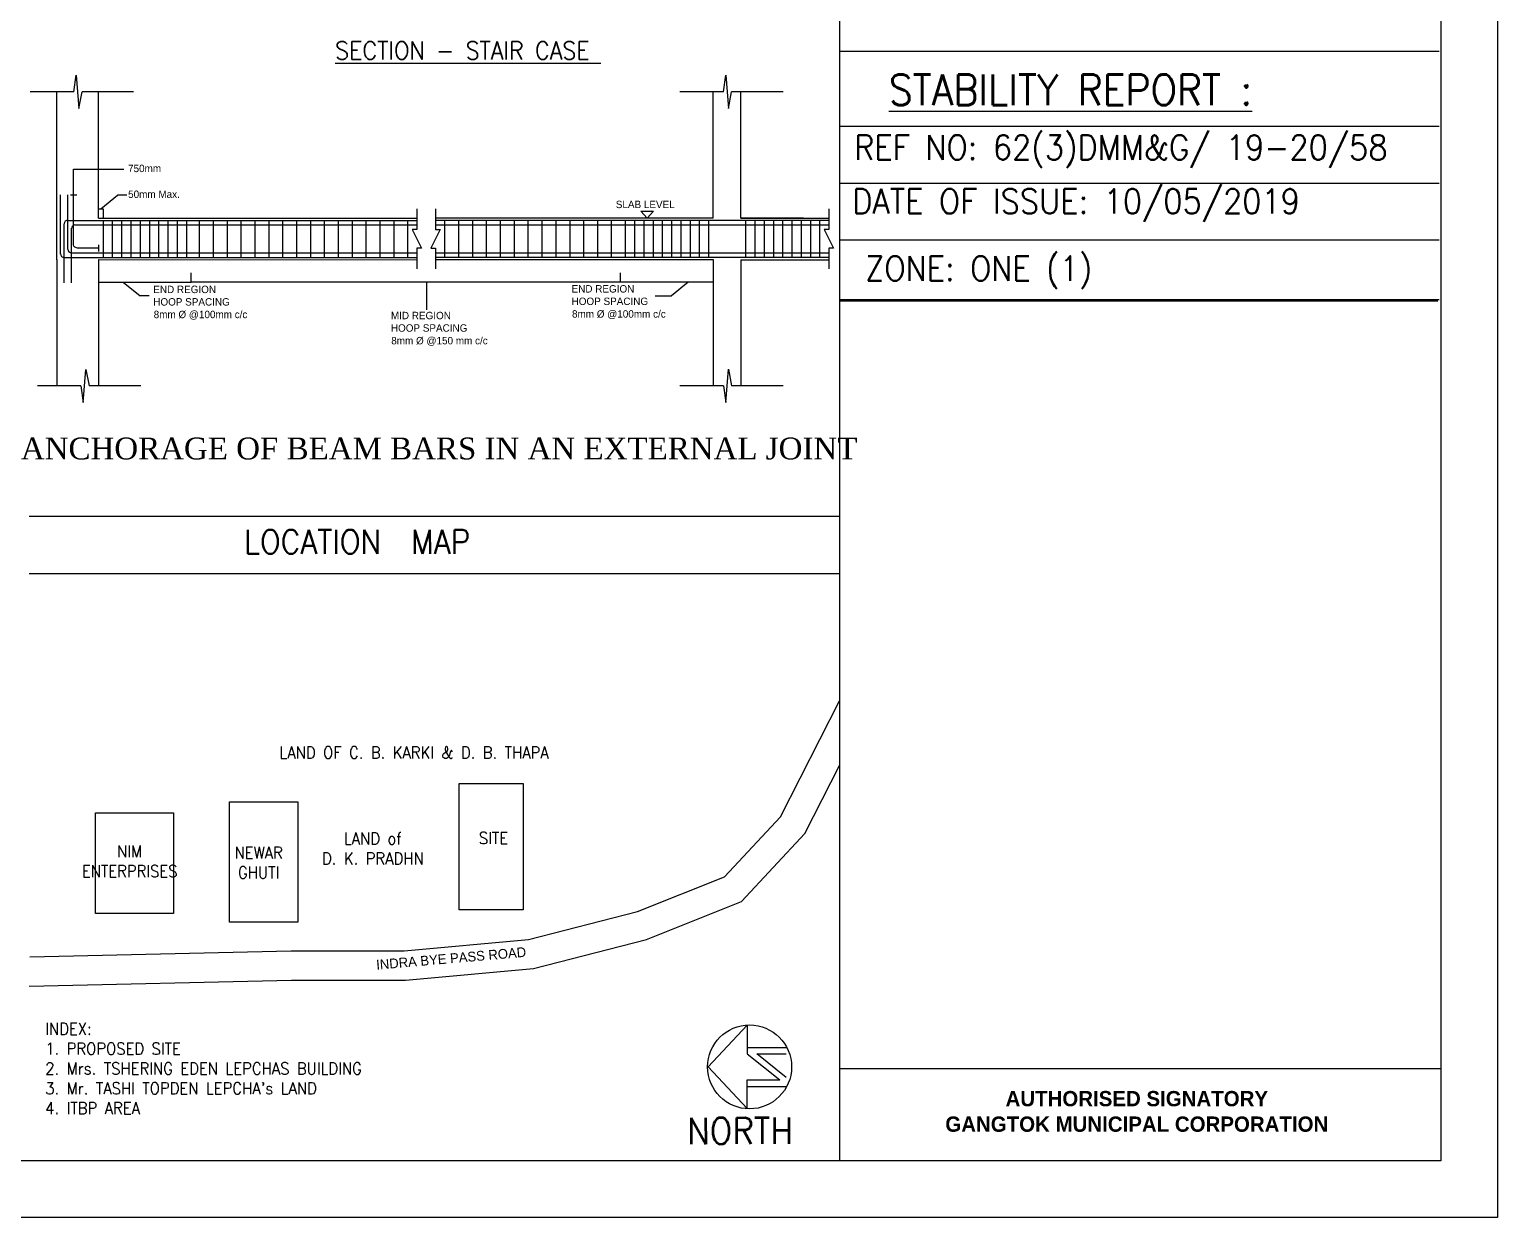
# Model space of a CAD drawing. Header units: metres. Extents: x 157 to 427, y 20 to 106.
# Drawn here: x 333.71 to 379.49, y 20.43 to 57.48 of the extents above; entities that cross this region are included whole.
import ezdxf

# ---------------------------------------------------------------- set-up
doc = ezdxf.new("R2010")
doc.units = ezdxf.units.M
doc.header["$MEASUREMENT"] = 0
doc.layers.add('LOCATION_PLAN', color=7, linetype='Continuous')
doc.layers.add('NORTH_DIRECTION', color=4, linetype='Continuous')
doc.styles.add('MONOTXT', font='txt')
doc.styles.get("Standard").update_dxf_attribs({"font": 'standard'})

msp = doc.modelspace()

# ---------------------------------------------------------------- linework, layer by layer
at = {"ltscale": 2, "extrusion": (-0.009655, 0, 0.999953)}
for p, q in [((358.968, 103.862, -2.98), (358.968, 22.193, -2.98)), ((358.988, 56.801, -2.98), (377.669, 56.801, -2.98)), ((358.988, 54.464, -2.98), (377.669, 54.464, -2.98)), ((358.988, 52.689, -2.98), (377.669, 52.689, -2.98)), ((358.988, 50.915, -2.98), (377.669, 50.915, -2.98)), ((358.976, 42.291, -2.98), (333.695, 42.291, -2.98)), ((333.695, 40.516, -2.98), (358.988, 40.516, -2.98))]:
    msp.add_line(p, q, dxfattribs=at)
for p, q in [((335.093, 55.538, -7.112), (335.162, 56.055, -7.112)), ((335.162, 56.055, -7.112), (335.25, 55.02, -7.112)), ((355.351, 55.536, -7.112), (355.42, 56.054, -7.112)), ((355.42, 56.054, -7.112), (355.508, 55.019, -7.112)), ((335.093, 55.538, -7.112), (333.735, 55.538, -7.112)), ((334.559, 50.301, -7.112), (334.559, 55.536, -7.112)), ((335.25, 55.02, -7.112), (335.348, 55.538, -7.112)), ((336.958, 55.538, -7.112), (335.348, 55.538, -7.112)), ((335.859, 51.599, -7.112), (335.859, 55.536, -7.112)), ((355.351, 55.536, -7.112), (353.993, 55.536, -7.112)), ((355.031, 51.599, -7.112), (355.031, 55.536, -7.112)), ((355.508, 55.019, -7.112), (355.606, 55.536, -7.112)), ((357.216, 55.536, -7.112), (355.606, 55.536, -7.112)), ((355.897, 51.6, -7.112), (355.897, 55.537, -7.112)), ((335.086, 52.325, -7.112), (335.086, 53.128, -7.112)), ((335.086, 53.128, -7.112), (336.648, 53.128, -7.112)), ((334.675, 50.477, -7.112), (334.675, 52.325, -7.112)), ((334.906, 50.625, -7.112), (334.906, 52.325, -7.112)), ((334.984, 52.325, -7.112), (335.188, 52.325, -7.112)), ((335.086, 51.671, -7.112), (335.086, 52.325, -7.112)), ((335.931, 51.887, -7.112), (336.453, 52.308, -7.112)), ((336.742, 52.308, -7.112), (336.453, 52.308, -7.112)), ((335.859, 51.887, -7.112), (336.003, 51.887, -7.112)), ((335.859, 51.599, -7.112), (335.859, 51.887, -7.112)), ((336.003, 51.887, -7.112), (336.003, 51.599, -7.112)), ((345.79, 51.889, -7.112), (345.79, 51.239, -7.112)), ((346.367, 51.889, -7.112), (346.367, 51.239, -7.112)), ((352.972, 51.6, -7.112), (352.772, 51.815, -7.112)), ((352.772, 51.815, -7.112), (353.172, 51.815, -7.112)), ((353.172, 51.815, -7.112), (352.972, 51.6, -7.112)), ((358.64, 51.889, -7.112), (358.64, 51.239, -7.112)), ((334.79, 49.574, -7.112), (334.79, 51.424, -7.112)), ((334.906, 51.528, -7.112), (345.79, 51.528, -7.112)), ((335.086, 50.767, -7.112), (335.086, 51.671, -7.112)), ((335.116, 51.384, -7.112), (345.79, 51.384, -7.112)), ((335.859, 51.6, -7.112), (345.79, 51.6, -7.112)), ((336.003, 51.528, -7.112), (336.003, 50.373, -7.112)), ((336.292, 51.528, -7.112), (336.292, 50.373, -7.112)), ((336.581, 51.528, -7.112), (336.581, 50.373, -7.112)), ((336.87, 51.528, -7.112), (336.87, 50.373, -7.112)), ((337.158, 51.528, -7.112), (337.158, 50.373, -7.112)), ((337.447, 51.528, -7.112), (337.447, 50.373, -7.112)), ((337.736, 51.528, -7.112), (337.736, 50.373, -7.112)), ((338.025, 51.528, -7.112), (338.025, 50.373, -7.112)), ((338.313, 51.528, -7.112), (338.313, 50.373, -7.112)), ((338.602, 51.528, -7.112), (338.602, 50.373, -7.112)), ((339.004, 51.528, -7.112), (339.004, 50.373, -7.112)), ((339.437, 51.528, -7.112), (339.437, 50.373, -7.112)), ((339.87, 51.528, -7.112), (339.87, 50.373, -7.112)), ((340.303, 51.528, -7.112), (340.303, 50.373, -7.112)), ((340.736, 51.528, -7.112), (340.736, 50.373, -7.112)), ((341.169, 51.528, -7.112), (341.169, 50.373, -7.112)), ((341.603, 51.528, -7.112), (341.603, 50.373, -7.112)), ((342.036, 51.528, -7.112), (342.036, 50.373, -7.112)), ((342.469, 51.528, -7.112), (342.469, 50.373, -7.112)), ((342.902, 51.528, -7.112), (342.902, 50.373, -7.112)), ((343.335, 51.528, -7.112), (343.335, 50.373, -7.112)), ((343.768, 51.528, -7.112), (343.768, 50.373, -7.112)), ((344.202, 51.528, -7.112), (344.202, 50.373, -7.112)), ((344.635, 51.528, -7.112), (344.635, 50.373, -7.112)), ((345.068, 51.528, -7.112), (345.068, 50.373, -7.112)), ((345.501, 51.528, -7.112), (345.501, 50.373, -7.112)), ((355.031, 51.6, -7.112), (346.367, 51.6, -7.112)), ((358.64, 51.528, -7.112), (346.367, 51.528, -7.112)), ((346.367, 51.384, -7.112), (358.64, 51.384, -7.112)), ((346.656, 51.528, -7.112), (346.656, 50.373, -7.112)), ((347.089, 51.528, -7.112), (347.089, 50.373, -7.112)), ((347.523, 51.528, -7.112), (347.523, 50.373, -7.112)), ((347.956, 51.528, -7.112), (347.956, 50.373, -7.112)), ((348.389, 51.528, -7.112), (348.389, 50.373, -7.112)), ((348.822, 51.528, -7.112), (348.822, 50.373, -7.112)), ((349.255, 51.528, -7.112), (349.255, 50.373, -7.112)), ((349.688, 51.528, -7.112), (349.688, 50.373, -7.112)), ((350.121, 51.528, -7.112), (350.121, 50.373, -7.112)), ((350.555, 51.528, -7.112), (350.555, 50.373, -7.112)), ((350.988, 51.528, -7.112), (350.988, 50.373, -7.112)), ((351.421, 51.528, -7.112), (351.421, 50.373, -7.112)), ((351.854, 51.528, -7.112), (351.854, 50.373, -7.112)), ((352.287, 51.528, -7.112), (352.287, 50.373, -7.112)), ((352.576, 51.528, -7.112), (352.576, 50.373, -7.112)), ((352.865, 51.528, -7.112), (352.865, 50.373, -7.112)), ((353.154, 51.528, -7.112), (353.154, 50.373, -7.112)), ((353.442, 51.528, -7.112), (353.442, 50.373, -7.112)), ((353.731, 51.528, -7.112), (353.731, 50.373, -7.112)), ((354.02, 51.528, -7.112), (354.02, 50.373, -7.112)), ((354.309, 51.528, -7.112), (354.309, 50.373, -7.112)), ((354.597, 51.528, -7.112), (354.597, 50.373, -7.112)), ((354.886, 51.528, -7.112), (354.886, 50.373, -7.112)), ((357.852, 51.6, -7.112), (355.897, 51.6, -7.112)), ((355.897, 51.6, -7.112), (358.64, 51.6, -7.112)), ((356.041, 51.528, -7.112), (356.041, 50.373, -7.112)), ((356.33, 51.528, -7.112), (356.33, 50.373, -7.112)), ((356.619, 51.528, -7.112), (356.619, 50.373, -7.112)), ((356.908, 51.528, -7.112), (356.908, 50.373, -7.112)), ((357.196, 51.528, -7.112), (357.196, 50.373, -7.112)), ((357.485, 51.528, -7.112), (357.485, 50.373, -7.112)), ((357.774, 51.528, -7.112), (357.774, 50.373, -7.112)), ((358.063, 51.528, -7.112), (358.063, 50.373, -7.112)), ((358.351, 51.528, -7.112), (358.351, 50.373, -7.112)), ((335.021, 49.574, -7.112), (335.021, 51.281, -7.112)), ((345.645, 51.239, -7.112), (345.934, 50.662, -7.112)), ((345.79, 51.239, -7.112), (345.645, 51.239, -7.112)), ((346.512, 51.239, -7.112), (346.223, 50.662, -7.112)), ((346.367, 51.239, -7.112), (346.512, 51.239, -7.112)), ((358.496, 51.239, -7.112), (358.785, 50.662, -7.112)), ((358.64, 51.239, -7.112), (358.496, 51.239, -7.112)), ((334.79, 50.373, -7.112), (345.79, 50.373, -7.112)), ((335.021, 50.517, -7.112), (345.79, 50.517, -7.112)), ((335.094, 50.727, -7.112), (335.086, 50.767, -7.112)), ((335.12, 50.688, -7.112), (335.094, 50.727, -7.112)), ((335.202, 50.66, -7.112), (335.12, 50.688, -7.112)), ((335.859, 50.66, -7.112), (335.202, 50.66, -7.112)), ((335.859, 50.762, -7.112), (335.859, 50.558, -7.112)), ((345.79, 50.662, -7.112), (345.79, 50.012, -7.112)), ((345.934, 50.662, -7.112), (345.79, 50.662, -7.112)), ((346.223, 50.662, -7.112), (346.367, 50.662, -7.112)), ((346.367, 50.662, -7.112), (346.367, 50.012, -7.112)), ((346.367, 50.517, -7.112), (358.64, 50.517, -7.112)), ((358.64, 50.373, -7.112), (346.367, 50.373, -7.112)), ((358.64, 50.662, -7.112), (358.64, 50.012, -7.112)), ((358.785, 50.662, -7.112), (358.64, 50.662, -7.112)), ((334.559, 50.302, -7.112), (334.559, 46.365, -7.112)), ((335.859, 50.302, -7.112), (345.79, 50.301, -7.112)), ((335.859, 50.302, -7.112), (335.859, 46.365, -7.112)), ((355.031, 50.301, -7.112), (346.367, 50.301, -7.112)), ((355.031, 50.302, -7.112), (355.031, 46.365, -7.112)), ((355.897, 50.301, -7.112), (358.64, 50.301, -7.112)), ((355.897, 50.301, -7.112), (355.897, 46.364, -7.112)), ((335.859, 49.886, -7.112), (335.859, 49.597, -7.112)), ((335.859, 49.597, -7.112), (338.747, 49.597, -7.112)), ((336.635, 49.597, -7.112), (337.157, 49.177, -7.112)), ((338.747, 49.597, -7.112), (338.747, 49.886, -7.112)), ((338.747, 49.598, -7.112), (338.747, 49.886, -7.112)), ((352.129, 49.597, -7.112), (338.747, 49.598, -7.112)), ((346.087, 49.597, -7.112), (346.087, 48.741, -7.112)), ((352.129, 49.886, -7.112), (352.129, 49.597, -7.112)), ((352.143, 49.597, -7.112), (352.143, 49.886, -7.112)), ((355.031, 49.597, -7.112), (352.143, 49.597, -7.112)), ((354.255, 49.597, -7.112), (353.732, 49.177, -7.112)), ((355.031, 49.886, -7.112), (355.031, 49.597, -7.112)), ((337.446, 49.177, -7.112), (337.157, 49.177, -7.112)), ((353.221, 49.177, -7.112), (353.732, 49.177, -7.112)), ((335.382, 45.846, -7.112), (335.47, 46.881, -7.112)), ((335.47, 46.881, -7.112), (335.568, 46.364, -7.112)), ((355.42, 45.847, -7.112), (355.508, 46.882, -7.112)), ((355.508, 46.882, -7.112), (355.606, 46.365, -7.112)), ((335.313, 46.364, -7.112), (333.955, 46.364, -7.112)), ((335.313, 46.364, -7.112), (335.382, 45.846, -7.112)), ((337.178, 46.364, -7.112), (335.568, 46.364, -7.112)), ((355.351, 46.365, -7.112), (353.993, 46.365, -7.112)), ((355.351, 46.365, -7.112), (355.42, 45.847, -7.112)), ((357.216, 46.365, -7.112), (355.606, 46.365, -7.112)), ((358.968, 25.08, -2.98), (377.726, 25.08, 1.228))]:
    msp.add_line(p, q)
at = {"extrusion": (-0.009655, 0, 0.999953)}
for p, q in [((358.968, 49.057, -2.98), (377.669, 49.057, -2.98)), ((358.968, 49.057, -2.98), (377.669, 49.057, -2.98)), ((358.968, 49.013, -2.98), (377.624, 49.013, -2.98))]:
    msp.add_line(p, q, dxfattribs=at)
at = {"extrusion": (-0.009655, 0, 0.999953), "elevation": -2.419}
for points in [[(250.515, 105.629), (379.488, 105.629), (379.488, 20.425), (250.515, 20.425)], [(252.282, 103.862), (377.72, 103.862), (377.72, 22.193), (252.282, 22.193)]]:
    msp.add_lwpolyline(points, close=True, dxfattribs=at)
at = {"ltscale": 2, "elevation": 6.41}
for points in [[(333.716, 28.563), (341.869, 28.75), (345.396, 28.75), (349.272, 29.102), (352.668, 29.97), (355.383, 31.054), (357.13, 32.93), (358.968, 36.544)], [(333.695, 27.648), (341.879, 27.835), (345.437, 27.835), (349.427, 28.197), (352.952, 29.098), (355.913, 30.281), (357.887, 32.401), (358.968, 34.526)]]:
    msp.add_lwpolyline(points, dxfattribs=at)
at = {"elevation": 6.41}
for points in [[(347.114, 33.963), (349.102, 33.963), (349.102, 30.021), (347.114, 30.021)], [(338.202, 29.911), (335.767, 29.911), (335.767, 33.051), (338.202, 33.051)], [(342.077, 29.638), (339.946, 29.638), (339.946, 33.397), (342.077, 33.397)]]:
    msp.add_lwpolyline(points, close=True, dxfattribs=at)
for centre, major_axis, start_param, end_param in [((334.897, 51.422, -7.112), (0, 0.106), -0.083185, 1.593909), ((335.127, 51.279, -7.112), (0, 0.106), 0.096344, 1.596142), ((334.781, 50.479, -7.112), (0, 0.106), 1.547816, 3.22491), ((335.019, 50.631, -7.112), (0, 0.114), 1.62271, 3.156431)]:
    msp.add_ellipse(centre, major_axis=major_axis, ratio=1, start_param=start_param, end_param=end_param)
at = {"layer": 'LOCATION_PLAN', "elevation": 6.41}
msp.add_lwpolyline([(347.114, 33.963), (349.102, 33.963), (349.102, 30.021), (347.114, 30.021)], close=True, dxfattribs=at)
at = {"layer": 'NORTH_DIRECTION'}
for p, q in [((354.871, 25.126, 6.41), (356.091, 26.431, 6.41)), ((356.091, 26.431, 6.41), (356.09, 25.734, 6.41)), ((356.09, 25.734, 6.41), (357.309, 25.734, 6.41)), ((356.09, 25.734, 6.41), (356.09, 25.531, 6.41)), ((356.09, 25.531, 6.41), (357.105, 24.718, 6.41)), ((357.308, 24.8, 6.41), (356.395, 25.531, 6.41)), ((356.395, 25.531, 6.41), (357.309, 25.531, 6.41)), ((354.871, 25.126, 6.41), (356.089, 23.827, 6.41)), ((356.089, 23.827, 6.41), (356.09, 24.516, 6.41)), ((356.09, 24.719, 6.41), (357.105, 24.718, 6.41)), ((356.09, 24.516, 6.41), (356.09, 24.719, 6.41)), ((356.09, 24.516, 6.41), (357.308, 24.515, 6.41))]:
    msp.add_line(p, q, dxfattribs=at)
msp.add_circle((356.166, 25.126, 6.41), 1.309, dxfattribs=at)

# ---------------------------------------------------------------- texts
at = {"width": 1}
msp.add_text('%%USECTION - STAIR CASE ', height=0.56013, dxfattribs=at).set_placement((343.241, 56.546, -4.859))
at = {"style": 'MONOTXT', "width": 1}
for s, height, p in [('750mm', 0.231, (336.783, 53.032, -7.112)), ('50mm Max.', 0.231, (336.785, 52.226, -7.112)), ('SLAB LEVEL', 0.231, (351.993, 51.909, -7.112)), ('END REGION', 0.231, (337.57, 49.259, -7.112)), ('END REGION', 0.231, (350.615, 49.276, -7.112)), ('HOOP SPACING', 0.23102, (337.569, 48.87, -7.112)), ('HOOP SPACING', 0.23102, (350.615, 48.887, -7.112)), ('8mm %%C @100mm c/c', 0.23102, (337.582, 48.477, -7.112)), ('MID REGION', 0.231, (344.98, 48.444, -7.112)), ('8mm %%C @100mm c/c', 0.23102, (350.628, 48.494, -7.112)), ('HOOP SPACING', 0.23102, (344.979, 48.055, -7.112)), ('8mm %%C @150 mm c/c', 0.23102, (344.991, 47.661, -7.112))]:
    msp.add_text(s, height=height, dxfattribs=at).set_placement(p)
msp.add_text('NORTH', height=0.8198, rotation=0.143).set_placement((354.22, 22.719, -15.376))
at = {"extrusion": (-0.009655, 0, 0.999953), "text_direction": (0.999953, 0, 0.009655)}
for s, insert, char_height, width, attachment_point in [('{\\LSTABILITY REPORT :}', (366.174, 55.6, -2.98), 0.95487, 28.19249, 5), ('REF NO: 62(3)DMM&G/ 19-20/58', (367.744, 53.675, -2.98), 0.76896, 20.9848, 5), ('\\A1;DATE OF ISSUE: 10/05/2019', (366.35, 51.995, -2.98), 0.76896, 19.61912, 5), ('ZONE: ONE (1)', (363.313, 49.9, -2.98), 0.76896, 13.77223, 5), ('{\\fCentury Gothic|b1|i0|c0|p34;AUTHORISED SIGNATORY\\PGANGTOK MUNICIPAL CORPORATION}', (368.241, 24.375, -2.895), 0.47706, 17.71103, 2)]:
    msp.add_mtext(s, dxfattribs=dict(at, insert=insert, char_height=char_height, width=width, attachment_point=attachment_point))
at = {"insert": (346.484, 44.408, -7.112), "char_height": 0.45402, "width": 34.13023, "attachment_point": 5, "style": 'MONOTXT'}
msp.add_mtext('{\\fRomantic|b0|i0|c2|p2;\\H1.5x;ANCHORAGE OF BEAM BARS IN AN EXTERNAL JOINT}', dxfattribs=at)
at = {"extrusion": (0.045564, 0.025756, 0.998629), "insert": (340.4, 41.881, -2.98), "char_height": 0.75083, "width": 142.01064, "attachment_point": 1, "text_direction": (0.998961, 0, -0.04558)}
msp.add_mtext('LOCATION  MAP', dxfattribs=at)
at = {"width": 10.13592}
for s, insert, char_height, attachment_point in [('LAND OF C. B. KARKI & D. B. THAPA', (345.702, 35.114, -12.371), 0.37074, 2), ('LAND of\\PD. K. PRADHN', (344.418, 32.432, -12.371), 0.37074, 2), ('SITE', (348.179, 32.449, -12.371), 0.3707, 2), ('NIM\\PENTERPRISES', (336.833, 32.035, -12.371), 0.37074, 2), ('NEWAR\\PGHUTI', (340.856, 31.992, -12.371), 0.3707, 2), ("INDEX:\\P1. PROPOSED SITE\\P2. Mrs. TSHERING EDEN LEPCHAS BUILDING\\P3. Mr. TASHI TOPDEN LEPCHA's LAND\\P4. ITBP AREA", (334.201, 26.497, -12.371), 0.37074, 1)]:
    msp.add_mtext(s, dxfattribs=dict(at, insert=insert, char_height=char_height, attachment_point=attachment_point))
at = {"insert": (346.845, 28.664, 6.41), "char_height": 0.30488, "width": 16.28422, "attachment_point": 2, "rotation": 4.9582}
msp.add_mtext('{\\fCentury Gothic|b0|i0|c0|p34;INDRA BYE PASS ROAD}', dxfattribs=at)

doc.saveas('drawing.dxf')
